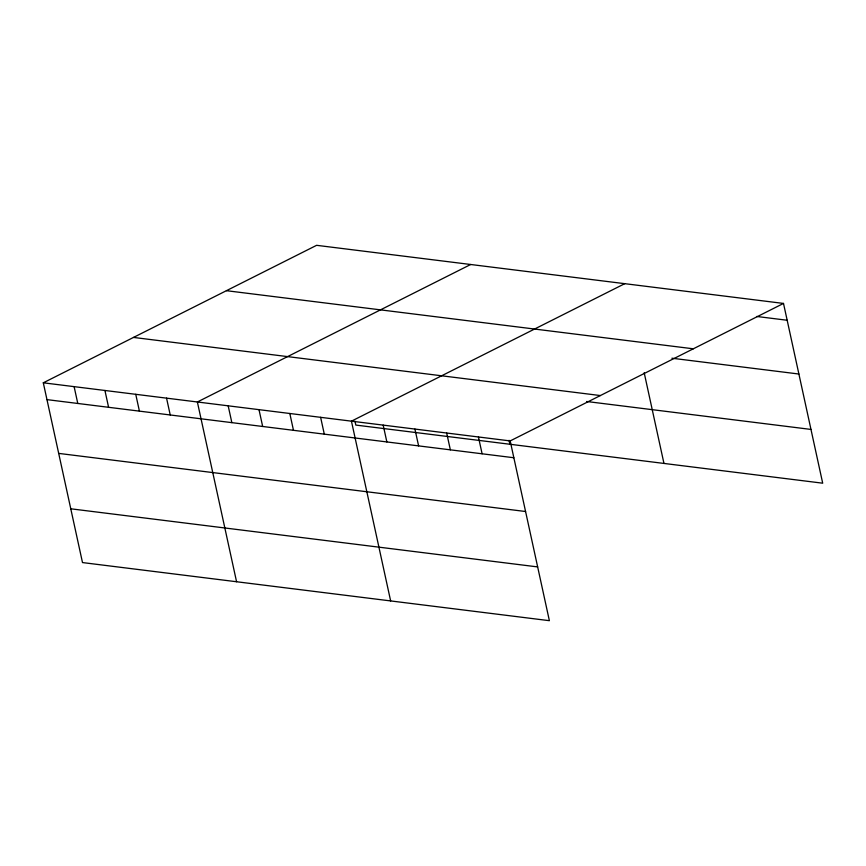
<?xml version="1.0" encoding="UTF-8"?>
<svg xmlns="http://www.w3.org/2000/svg" width="866" height="866" viewBox="0 0 866 866"><rect width="100%" height="100%" fill="white"/><g stroke="black" fill="none" stroke-linecap="round" stroke-linejoin="round"><path stroke-width="1.3" d="M43.3 382.804L510.182 440.924L549.38 620.684L82.497 562.564L43.3 382.804L316.62 245.316L783.503 303.436L822.7 483.196L355.818 425.076L354.963 421.147M470.693 264.487L197.372 401.986L236.57 581.746M624.765 283.669L351.444 421.157L390.642 600.928M510.182 440.924L783.503 303.436M756.743 316.469L787.172 320.258M226.427 290.684L693.309 348.803M671.908 358.221L798.896 374.025M133.494 337.426L600.376 395.556M586.585 401.488L810.977 429.428M46.97 399.627L513.852 457.746M58.693 453.394L525.575 511.514M70.774 508.797L537.656 566.916M644.185 372.737L663.962 463.44M509.035 440.318L509.89 444.258M478.433 436.973L482.102 453.795M446.683 433.022L450.352 449.844M414.933 429.071L418.603 445.893M383.194 425.119L386.853 441.941M320.626 417.325L324.295 434.147M289.818 413.493L293.477 430.315M258.999 409.65L262.669 426.473M228.18 405.818L231.85 422.64M166.553 398.144L170.223 414.966M135.746 394.311L139.415 411.134M104.927 390.469L108.596 407.301M74.119 386.637L77.778 403.459"/></g></svg>
